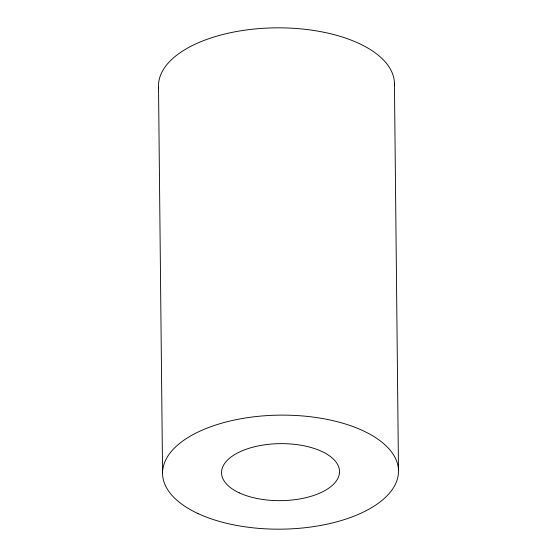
<?xml version="1.0" encoding="UTF-8"?>
<svg xmlns="http://www.w3.org/2000/svg" width="557" height="557" viewBox="0 0 557 557"><rect width="100%" height="100%" fill="white"/><g stroke="black" fill="none" stroke-linecap="round" stroke-linejoin="round"><path stroke-width="0.84" d="M394.433 83.32L398.492 470.609M158.508 86.391L162.567 473.68M158.592 88.034A117.973 57.016 -0.6 0 1 275.255 27.85A117.973 57.016 -0.6 0 1 394.419 84.963M197.972 513.54A117.973 57.016 -0.6 0 0 394.788 485.419A117.973 57.016 -0.6 0 0 248.826 417.478A117.973 57.016 -0.6 0 0 197.972 513.54M239.252 492.841A58.986 28.504 -0.6 0 0 337.66 478.783A58.986 28.504 -0.6 0 0 264.672 444.813A58.986 28.504 -0.6 0 0 239.252 492.841"/></g></svg>
